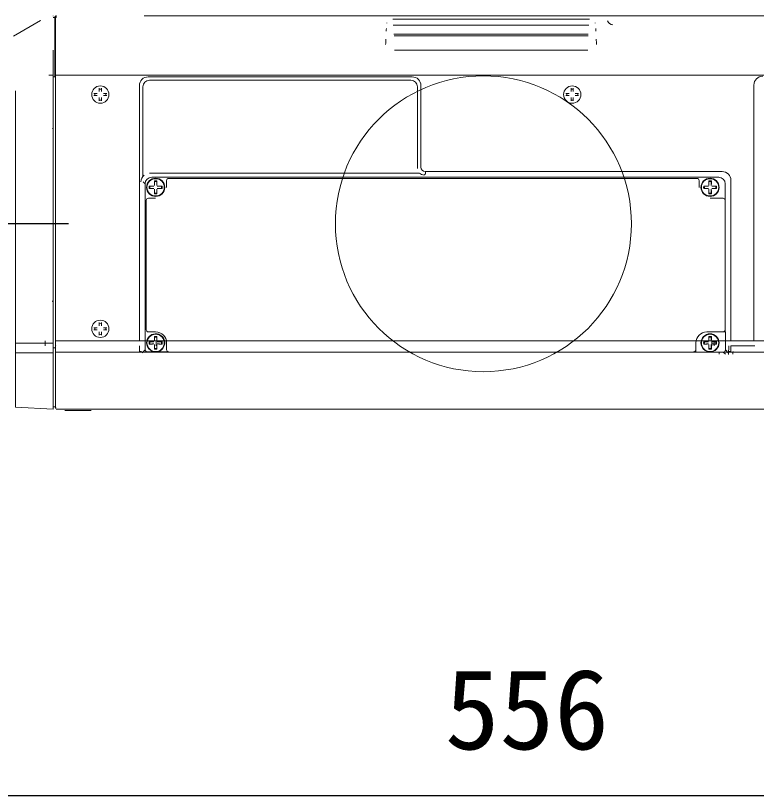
# Model space of a CAD drawing. Units: millimetres, scale not verified. Extents: x -63 to 62, y -56 to 57.
# Drawn here: x 17.12 to 34, y 2.04 to 19.81 of the extents above; entities that cross this region are included whole.
import ezdxf
from ezdxf.enums import TextEntityAlignment as Align

# ---------------------------------------------------------------- set-up
doc = ezdxf.new("R2010")
doc.units = ezdxf.units.MM
doc.header["$LTSCALE"] = 0.125
doc.linetypes.add('USER1', pattern=[47.5, 22, -8.5, 8.5, -8.5])
doc.linetypes.add('USER3', pattern=[8, 5, -1, 1, -1])
doc.layers.add('0-0_0', color=7, linetype='Continuous', lineweight=18)
doc.layers.add('0-5_GAIKEI', color=1, linetype='Continuous', lineweight=18)
doc.layers.add('0-6_SUNPO', color=7, linetype='Continuous')
doc.layers.add('0-8_KIJUN', color=7, linetype='USER3')
doc.styles.add('ＭＳ ゴシック', font='')
doc.styles.get('ＭＳ ゴシック').set_extended_font_data('MS Gothic')

# ---------------------------------------------------------------- blocks, each defined once
blk = doc.blocks.new('D6')
at = {"layer": '0-6_SUNPO'}
blk.add_line((18.0974, -1.7063), (41.8726, -1.7063), dxfattribs=at)
at = {"layer": '0-6_SUNPO', "style": 'ＭＳ ゴシック'}
blk.add_text('556', height=1.833, dxfattribs=at).set_placement((28.11, -1.2063), align=Align.BOTTOM_LEFT)

msp = doc.modelspace()

# ---------------------------------------------------------------- linework, layer by layer
at = {"layer": '0-0_0', "color": 1}
for p, q in [((17.9776, 19.8121), (17.9776, 19.8002)), ((18.0276, 18.4199), (18.0276, 19.7543)), ((20.0516, 19.8052), (39.6507, 19.8052)), ((20.0516, 19.8051), (39.6507, 19.8051)), ((30.1932, 19.7351), (25.7119, 19.7351)), ((30.1932, 19.7337), (30.1932, 19.7351)), ((17.6896, 19.6939), (17.6896, 19.7052)), ((25.7233, 19.598), (30.1819, 19.598)), ((30.178, 19.5957), (25.7272, 19.5957)), ((25.7367, 19.3919), (30.1685, 19.3919)), ((30.1629, 19.3535), (25.7423, 19.3535)), ((17.9776, 19.0295), (17.9776, 18.4602)), ((25.75, 19.0226), (30.1551, 19.0226)), ((17.8776, 18.4602), (17.9776, 18.4602)), ((18.0128, 18.4199), (17.9776, 18.4199)), ((18.0276, 12.2449), (18.0276, 18.4199)), ((18.031, 18.4602), (18.046, 18.4602)), ((41.6591, 18.4602), (18.046, 18.4602)), ((17.1224, 12.346), (17.1224, 18.1025)), ((17.1224, 12.346), (17.9776, 12.3449)), ((17.1224, 12.1266), (17.1224, 12.346)), ((18.031, 12.4031), (18.046, 12.4031)), ((41.6591, 12.4031), (18.046, 12.4031)), ((18.046, 12.2867), (18.046, 12.2867)), ((17.1224, 10.8897), (17.1224, 12.1266)), ((17.1224, 12.1266), (17.9776, 12.1242)), ((17.9776, 12.2449), (18.0128, 12.2449)), ((17.9776, 12.1242), (17.9776, 10.8449)), ((18.0276, 12.2449), (18.0128, 12.2449)), ((18.0276, 10.9105), (18.0276, 12.2449)), ((18.0276, 12.0986), (18.0292, 12.1002)), ((18.0311, 12.1002), (18.0311, 10.8595)), ((18.0442, 12.1442), (41.661, 12.1442))]:
    msp.add_line(p, q, dxfattribs=at)
at = {"layer": '0-0_0'}
for p, q in [((18.0128, 19.7693), (17.9776, 19.7699)), ((18.0284, 19.7902), (18.0284, 19.7902)), ((18.0284, 19.7902), (18.0284, 19.7902)), ((18.0284, 19.7308), (18.0284, 19.7902)), ((18.0284, 19.7308), (18.0284, 19.7902)), ((18.0388, 19.8045), (18.0389, 19.8081)), ((18.0389, 19.8084), (18.0389, 19.8082)), ((18.039, 19.81), (18.0391, 19.8105)), ((18.0434, 19.8052), (18.0434, 19.8051)), ((18.0434, 19.8052), (18.0512, 19.8052)), ((18.0434, 19.8051), (18.0512, 19.8051)), ((18.0512, 19.8052), (18.0512, 19.8051)), ((20.0516, 19.8052), (20.0516, 19.8051)), ((39.6323, 19.8102), (20.0729, 19.8102)), ((17.0773, 19.3488), (17.6895, 19.7051)), ((18.0276, 19.6599), (18.0276, 19.6599)), ((17.1224, 10.8897), (17.9776, 10.8449)), ((17.9776, 10.8949), (18.0128, 10.8955)), ((18.0311, 10.8595), (18.0311, 10.8595)), ((18.0461, 10.8449), (18.0461, 10.8449)), ((18.0461, 10.8449), (41.6922, 10.8449)), ((18.8436, 10.8099), (18.2436, 10.8099))]:
    msp.add_line(p, q, dxfattribs=at)
at = {"layer": '0-0_0', "color": 1}
for points in [[(18.0128, 19.7693), (18.0128, 18.4199), (18.0276, 18.4199)], [(17.9776, 18.4602), (17.9776, 12.3449), (17.9776, 12.1242)], [(18.0276, 18.4602), (18.031, 18.4602), (18.031, 12.4031)]]:
    msp.add_lwpolyline(points, dxfattribs=at)
at = {"layer": '0-0_0'}
msp.add_circle((27.7782, 15.0699), 3.3716, dxfattribs=at)
at = {"layer": '0-0_0', "color": 1}
for centre in [(19.0526, 18.0149), (29.8026, 18.0149), (19.0526, 12.6749)]:
    msp.add_circle(centre, 0.1972, dxfattribs=at)
at = {"layer": '0-0_0'}
for centre, radius, start, end in [((18.0126, 19.7543), 0.015, 0, 89), ((17.9282, 17.268), 0.05, 309.85458, 324.60886), ((17.9282, 13.2718), 0.05, 35.39114, 50.14542), ((18.0126, 10.9105), 0.015, 271, 0), ((18.1739, 10.8299), 0.015, 40.22128, 90), ((18.9133, 10.8299), 0.015, 90, 139.73791)]:
    msp.add_arc(centre, radius, start, end, dxfattribs=at)
at = {"layer": '0-0_0', "color": 1}
for centre, major_axis, ratio, start_param, end_param in [((18.0224, 18.4602), (0, -1.335), 0.052408, 3.2278419, 3.360421), ((18.0374, 18.4602), (0, -1.35), 0.051825, 3.2278419, 3.360421), ((25.6134, 18.4602), (0, 1.35), 0.053378, 0.4896553, 0.5080692), ((30.2918, 18.4602), (0, 1.35), 0.053378, 5.7751167, 5.7935306), ((30.7489, 19.7459), (-0.1494, 0.0129), 0.982482, 0.4377726, 1.5040959), ((25.6134, 18.4602), (0, 1.35), 0.053378, 0.6722751, 0.7368327), ((30.2918, 18.4602), (0, 1.35), 0.053378, 5.5463526, 5.6109102), ((25.6134, 18.4602), (0, -1.35), 0.053378, 4.0628144, 4.1717892), ((30.2918, 18.4602), (0, -1.35), 0.053378, 2.1113961, 2.2203709), ((19.0526, 18.0045), (-0.5249, 0), 0.258819, 4.6568992, 4.7678787), ((19.0553, 18.0149), (0, -0.525), 0.052336, 4.4305368, 4.5797672), ((19.0499, 18.0149), (0, 0.525), 0.052336, 4.8450107, 4.9942412), ((29.8026, 18.0045), (-0.5249, 0), 0.258819, 4.6568992, 4.7678787), ((29.8053, 18.0149), (0, -0.525), 0.052336, 4.4305368, 4.5797672), ((29.7999, 18.0149), (0, 0.525), 0.052336, 4.8450107, 4.9942412), ((19.0526, 18.0122), (-0.525, 0), 0.052336, 4.8450107, 4.9942412), ((19.0526, 18.0176), (0.525, 0), 0.052336, 4.4305368, 4.5797672), ((19.063, 18.0149), (0, -0.5249), 0.258819, 4.6568992, 4.7678787), ((19.0526, 18.0122), (-0.525, 0), 0.052336, 4.4305368, 4.5797672), ((19.0526, 18.0176), (0.525, 0), 0.052336, 4.8450107, 4.9942412), ((19.0422, 18.0149), (0, 0.5249), 0.258819, 4.6568992, 4.7678787), ((29.8026, 18.0122), (-0.525, 0), 0.052336, 4.8450107, 4.9942412), ((29.8026, 18.0176), (0.525, 0), 0.052336, 4.4305368, 4.5797672), ((29.813, 18.0149), (0, -0.5249), 0.258819, 4.6568992, 4.7678787), ((29.8026, 18.0122), (-0.525, 0), 0.052336, 4.4305368, 4.5797672), ((29.8026, 18.0176), (0.525, 0), 0.052336, 4.8450107, 4.9942412), ((29.7922, 18.0149), (0, 0.5249), 0.258819, 4.6568992, 4.7678787), ((19.0526, 18.0252), (0.5249, 0), 0.258819, 4.6568992, 4.7678787), ((19.0553, 18.0149), (0, -0.525), 0.052336, 4.8450107, 4.9942412), ((19.0499, 18.0149), (0, 0.525), 0.052336, 4.4305368, 4.5797672), ((29.8026, 18.0252), (0.5249, 0), 0.258819, 4.6568992, 4.7678787), ((29.8053, 18.0149), (0, -0.525), 0.052336, 4.8450107, 4.9942412), ((29.7999, 18.0149), (0, 0.525), 0.052336, 4.4305368, 4.5797672), ((19.0526, 12.6645), (-0.5249, 0), 0.258819, 4.6568992, 4.7678787), ((19.0553, 12.6749), (0, -0.525), 0.052336, 4.4305368, 4.5797672), ((19.0499, 12.6749), (0, 0.525), 0.052336, 4.8450107, 4.9942412), ((19.0526, 12.6722), (-0.525, 0), 0.052336, 4.8450107, 4.9942412), ((19.0526, 12.6776), (0.525, 0), 0.052336, 4.4305368, 4.5797672), ((19.063, 12.6749), (0, -0.5249), 0.258819, 4.6568992, 4.7678787), ((19.0526, 12.6722), (-0.525, 0), 0.052336, 4.4305368, 4.5797672), ((19.0526, 12.6776), (0.525, 0), 0.052336, 4.8450107, 4.9942412), ((19.0422, 12.6749), (0, 0.5249), 0.258819, 4.6568992, 4.7678787), ((19.0526, 12.6852), (0.5249, 0), 0.258819, 4.6568992, 4.7678787), ((19.0553, 12.6749), (0, -0.525), 0.052336, 4.8450107, 4.9942412), ((19.0499, 12.6749), (0, 0.525), 0.052336, 4.4305368, 4.5797672), ((17.9139, 12.4031), (0, 2.235), 0.052408, 1.5707964, 1.595949), ((17.9138, 12.4031), (-0.0061, 2.235), 0.052407, 1.5960734, 1.6224895), ((18.0443, 12.1593), (0.0068, 0.0135), 0.99323, 2.0388303, 3.6041787)]:
    msp.add_ellipse(centre, major_axis=major_axis, ratio=ratio, start_param=start_param, end_param=end_param, dxfattribs=at)
at = {"layer": '0-0_0'}
for centre, major_axis, ratio, start_param, end_param in [((18.0434, 19.7902), (-0.0128, -0.0078), 0.994928, 0.5471675, 2.1134554), ((18.0541, 19.8013), (0.015, -0.0001), 0.995377, 3.358203, 4.1398358), ((18.0539, 19.8016), (0.0081, -0.0126), 0.004714, 3.2224307, 4.3935557), ((18.0461, 10.8599), (-0.015, 0), 0.999964, 4.712389, 6.2569316)]:
    msp.add_ellipse(centre, major_axis=major_axis, ratio=ratio, start_param=start_param, end_param=end_param, dxfattribs=at)
at = {"layer": '0-5_GAIKEI'}
for p, q in [((20.1416, 18.4186), (26.1572, 18.4186)), ((20.1713, 18.3391), (26.1275, 18.3391)), ((19.9423, 12.4038), (19.9423, 18.2193)), ((20.0218, 16.1545), (20.0218, 18.1897)), ((26.277, 18.1897), (26.277, 16.33)), ((26.3565, 18.2193), (26.3565, 16.3597)), ((33.9417, 12.4038), (33.9417, 18.2318)), ((20.1753, 16.2264), (26.3186, 16.2264)), ((26.4561, 16.2103), (26.4224, 16.1766)), ((26.4561, 16.2601), (33.2186, 16.2601)), ((26.4561, 16.2103), (26.4561, 16.2601)), ((20.0726, 15.9804), (20.0258, 16.0272)), ((20.222, 16.1299), (33.1382, 16.1299)), ((20.2864, 16.031), (20.2835, 16.0459)), ((20.3388, 16.031), (20.3417, 16.0459)), ((20.5626, 16.0549), (20.5626, 15.8999)), ((32.6426, 16.1049), (20.6126, 16.1049)), ((32.6926, 15.8999), (32.6926, 16.0549)), ((32.9164, 16.031), (32.9135, 16.0459)), ((32.9688, 16.031), (32.9717, 16.0459)), ((20.0726, 12.1997), (20.0726, 15.9804)), ((20.1814, 15.9261), (20.1666, 15.929)), ((20.1814, 15.8737), (20.1666, 15.8708)), ((20.4438, 15.9261), (20.4586, 15.929)), ((20.4438, 15.8737), (20.4586, 15.8708)), ((32.8114, 15.9261), (32.7966, 15.929)), ((32.8114, 15.8737), (32.7966, 15.8708)), ((33.0738, 15.9261), (33.0886, 15.929)), ((33.0738, 15.8737), (33.0886, 15.8708)), ((33.2876, 15.9804), (33.2876, 15.5998)), ((20.3126, 15.6499), (20.1476, 15.6499)), ((20.2864, 15.7687), (20.2835, 15.7539)), ((20.3388, 15.7687), (20.3417, 15.7539)), ((32.9164, 15.7687), (32.9135, 15.7539)), ((33.2376, 15.6499), (32.9426, 15.6499)), ((32.9688, 15.7687), (32.9717, 15.7539)), ((20.0976, 15.5999), (20.0976, 12.6549)), ((33.2876, 12.6549), (33.2876, 15.5999)), ((33.2876, 12.6549), (33.2876, 12.6049)), ((20.3126, 12.6049), (20.1476, 12.6049)), ((20.2864, 12.486), (20.2835, 12.5009)), ((20.3388, 12.486), (20.3417, 12.5009)), ((32.8676, 12.604), (32.8676, 12.6049)), ((33.2876, 12.6049), (32.8676, 12.6049)), ((33.2376, 12.6049), (32.8676, 12.6049)), ((33.292, 12.604), (32.8676, 12.604)), ((32.9164, 12.486), (32.9135, 12.5009)), ((32.9688, 12.486), (32.9717, 12.5009)), ((33.292, 12.604), (33.2876, 12.6049)), ((19.9922, 12.4038), (19.9423, 12.4038)), ((19.9426, 12.286), (19.9426, 12.286)), ((19.944, 12.1585), (19.9426, 12.286)), ((20.1814, 12.3811), (20.1666, 12.384)), ((20.1814, 12.3287), (20.1666, 12.3258)), ((20.4438, 12.3811), (20.4586, 12.384)), ((20.4438, 12.3287), (20.4586, 12.3258)), ((20.5626, 12.1999), (20.5626, 12.3549)), ((32.6185, 12.3549), (32.6176, 12.3549)), ((32.6176, 12.3549), (32.6176, 12.1499)), ((32.6176, 12.3549), (32.6176, 12.1999)), ((32.6185, 12.3549), (32.6185, 12.1455)), ((32.8114, 12.3811), (32.7966, 12.384)), ((32.8114, 12.3287), (32.7966, 12.3258)), ((33.0738, 12.3811), (33.0886, 12.384)), ((33.0738, 12.3287), (33.0886, 12.3258)), ((33.368, 12.4038), (33.4178, 12.4038)), ((33.4176, 12.286), (33.4162, 12.1585)), ((33.9917, 12.4038), (33.9417, 12.4038)), ((19.944, 12.1585), (19.944, 12.1454)), ((20.0023, 12.1294), (20.0726, 12.1997)), ((20.2837, 12.1499), (20.1224, 12.1499)), ((20.2864, 12.2237), (20.2835, 12.2089)), ((20.3388, 12.2237), (20.3417, 12.2089)), ((20.6126, 12.1499), (20.3417, 12.1499)), ((32.6176, 12.1499), (32.5674, 12.1499)), ((32.6176, 12.1499), (32.6185, 12.1455)), ((33.2422, 12.1455), (32.6185, 12.1455)), ((32.9164, 12.2237), (32.9135, 12.2089)), ((32.9688, 12.2237), (32.9717, 12.2089)), ((33.2928, 12.0949), (33.2422, 12.1455)), ((33.4162, 12.1454), (33.4162, 12.1585))]:
    msp.add_line(p, q, dxfattribs=at)
for points in [[(33.4178, 16.0609), (33.4178, 12.4038), (33.9417, 12.4038)], [(33.292, 12.604), (33.292, 12.1953), (33.3579, 12.1294)], [(33.3577, 12.0949), (33.3657, 12.0997), (33.3678, 12.2904)], [(33.9636, 12.286), (33.4176, 12.286), (33.4176, 12.286)]]:
    msp.add_lwpolyline(points, dxfattribs=at)
for centre, radius in [((20.3126, 15.8999), 0.207), ((20.3126, 15.8999), 0.207), ((20.3126, 15.8999), 0.1972), ((32.9426, 15.8999), 0.207), ((32.9426, 15.8999), 0.207), ((32.9426, 15.8999), 0.1972), ((20.3126, 12.3549), 0.1972), ((32.9426, 12.3549), 0.207), ((32.9426, 12.3549), 0.207), ((32.9426, 12.3549), 0.1972)]:
    msp.add_circle(centre, radius, dxfattribs=at)
for centre, radius, start, end in [((20.6126, 16.0549), 0.05, 90, 180), ((32.6426, 16.0549), 0.05, 0, 90), ((20.1476, 15.5999), 0.05, 90, 180), ((33.2376, 15.5999), 0.05, 0, 90), ((20.1476, 12.6549), 0.05, 180, 270), ((33.2376, 12.6549), 0.05, 270, 0), ((20.3126, 12.3549), 0.207, 277.01999, 180), ((20.3126, 12.3549), 0.207, 277.14937, 180), ((20.3126, 12.3549), 0.25, 0, 90), ((32.8676, 12.3549), 0.2491, 90, 180), ((20.3126, 12.3549), 0.207, 180, 262.98563), ((20.3126, 12.3549), 0.207, 180, 262.85624), ((20.6126, 12.1999), 0.05, 180, 270), ((32.5676, 12.1999), 0.05, 270, 0)]:
    msp.add_arc(centre, radius, start, end, dxfattribs=at)
for centre, major_axis, ratio, start_param, end_param in [((20.1431, 18.2178), (0.1425, -0.1425), 0.992433, 2.3599926, 3.9231927), ((20.1724, 18.1885), (0.1069, -0.1069), 0.992433, 2.3599926, 3.9231927), ((26.1264, 18.1885), (-0.1069, -0.1069), 0.992433, 2.3599926, 3.9231927), ((26.1557, 18.2178), (-0.1425, -0.1425), 0.992433, 2.3599926, 3.9231927), ((34.142, 18.2313), (0.1418, -0.1418), 0.997265, 2.357564, 3.9256213), ((26.4568, 16.3605), (0.0712, 0.0712), 0.992433, 2.3599926, 3.9231927), ((20.1768, 16.0257), (-0.1425, 0.1425), 0.992433, 6.1907319, 7.0647854), ((26.4275, 16.3312), (0.1069, 0.1069), 0.992433, 3.1613691, 3.9231927), ((33.2171, 16.0593), (0.1425, 0.1425), 0.992433, 5.5015852, 7.0647854), ((20.2232, 15.9793), (-0.1069, 0.1069), 0.992433, 5.5015852, 7.0647854), ((20.3099, 15.8999), (0, -0.525), 0.052336, 4.4305368, 4.5797672), ((20.3126, 15.9102), (-0.5249, 0), 0.258819, 4.6568992, 4.7678787), ((20.2668, 15.8999), (0, 0.3974), 0.052336, 4.8084364, 5.0488056), ((20.3126, 16.1165), (0.3312, 0), 0.258819, 4.6331829, 4.7915951), ((20.3584, 15.8999), (0, -0.3974), 0.052336, 4.3759723, 4.6163416), ((20.3153, 15.8999), (0, 0.525), 0.052336, 4.8450107, 4.9942412), ((32.9399, 15.8999), (0, -0.525), 0.052336, 4.4305368, 4.5797672), ((32.9426, 15.9102), (-0.5249, 0), 0.258819, 4.6568992, 4.7678787), ((32.8968, 15.8999), (0, 0.3974), 0.052336, 4.8084364, 5.0488056), ((32.9426, 16.1165), (0.3312, 0), 0.258819, 4.6331829, 4.7915951), ((32.9884, 15.8999), (0, -0.3974), 0.052336, 4.3759723, 4.6163416), ((32.9453, 15.8999), (0, 0.525), 0.052336, 4.8450107, 4.9942412), ((33.137, 15.9793), (0.1069, 0.1069), 0.992433, 5.5015852, 7.0647854), ((20.3022, 15.8999), (0, -0.5249), 0.258819, 4.6568992, 4.7678787), ((20.3126, 15.9026), (-0.525, 0), 0.052336, 4.8450107, 4.9942412), ((20.3126, 15.8972), (0.525, 0), 0.052336, 4.4305368, 4.5797672), ((20.3126, 15.9457), (0.3974, 0), 0.052336, 4.3759723, 4.6163416), ((20.3126, 15.854), (-0.3974, 0), 0.052336, 4.8084364, 5.0488056), ((20.096, 15.8999), (0, 0.3312), 0.258819, 4.6331829, 4.7915951), ((20.3099, 15.8999), (0, -0.525), 0.052336, 4.8450107, 4.9942412), ((20.2668, 15.8999), (0, 0.3974), 0.052336, 4.3759723, 4.6163416), ((20.3584, 15.8999), (0, -0.3974), 0.052336, 4.8084364, 5.0488056), ((20.3153, 15.8999), (0, 0.525), 0.052336, 4.4305368, 4.5797672), ((20.3126, 15.9457), (0.3974, 0), 0.052336, 4.8084364, 5.0488056), ((20.3126, 15.854), (-0.3974, 0), 0.052336, 4.3759723, 4.6163416), ((20.3126, 15.9026), (-0.525, 0), 0.052336, 4.4305368, 4.5797672), ((20.3126, 15.8972), (0.525, 0), 0.052336, 4.8450107, 4.9942412), ((20.5292, 15.8999), (0, -0.3312), 0.258819, 4.6331829, 4.7915951), ((20.323, 15.8999), (0, 0.5249), 0.258819, 4.6568992, 4.7678787), ((32.9322, 15.8999), (0, -0.5249), 0.258819, 4.6568992, 4.7678787), ((32.9426, 15.9026), (-0.525, 0), 0.052336, 4.8450107, 4.9942412), ((32.9426, 15.8972), (0.525, 0), 0.052336, 4.4305368, 4.5797672), ((32.9426, 15.9457), (0.3974, 0), 0.052336, 4.3759723, 4.6163416), ((32.9426, 15.854), (-0.3974, 0), 0.052336, 4.8084364, 5.0488056), ((32.726, 15.8999), (0, 0.3312), 0.258819, 4.6331829, 4.7915951), ((32.9399, 15.8999), (0, -0.525), 0.052336, 4.8450107, 4.9942412), ((32.8968, 15.8999), (0, 0.3974), 0.052336, 4.3759723, 4.6163416), ((32.9884, 15.8999), (0, -0.3974), 0.052336, 4.8084364, 5.0488056), ((32.9453, 15.8999), (0, 0.525), 0.052336, 4.4305368, 4.5797672), ((32.9426, 15.9457), (0.3974, 0), 0.052336, 4.8084364, 5.0488056), ((32.9426, 15.854), (-0.3974, 0), 0.052336, 4.3759723, 4.6163416), ((32.9426, 15.9026), (-0.525, 0), 0.052336, 4.4305368, 4.5797672), ((32.9426, 15.8972), (0.525, 0), 0.052336, 4.8450107, 4.9942412), ((33.1592, 15.8999), (0, -0.3312), 0.258819, 4.6331829, 4.7915951), ((32.953, 15.8999), (0, 0.5249), 0.258819, 4.6568992, 4.7678787), ((20.3126, 15.8895), (0.5249, 0), 0.258819, 4.6568992, 4.7678787), ((20.3126, 15.6832), (-0.3312, 0), 0.258819, 4.6331829, 4.7915951), ((32.9426, 15.8895), (0.5249, 0), 0.258819, 4.6568992, 4.7678787), ((32.9426, 15.6832), (-0.3312, 0), 0.258819, 4.6331829, 4.7915951), ((20.3099, 12.3549), (0, -0.525), 0.052336, 4.4305368, 4.5797672), ((20.3126, 12.3652), (-0.5249, 0), 0.258819, 4.6568992, 4.7678787), ((20.2668, 12.3549), (0, 0.3974), 0.052336, 4.8084364, 5.0488056), ((20.3126, 12.5715), (0.3312, 0), 0.258819, 4.6331829, 4.7915951), ((20.3584, 12.3549), (0, -0.3974), 0.052336, 4.3759723, 4.6163416), ((20.3153, 12.3549), (0, 0.525), 0.052336, 4.8450107, 4.9942412), ((32.9399, 12.3549), (0, -0.525), 0.052336, 4.4305368, 4.5797672), ((32.9426, 12.3652), (-0.5249, 0), 0.258819, 4.6568992, 4.7678787), ((32.8968, 12.3549), (0, 0.3974), 0.052336, 4.8084364, 5.0488056), ((32.9426, 12.5715), (0.3312, 0), 0.258819, 4.6331829, 4.7915951), ((32.9884, 12.3549), (0, -0.3974), 0.052336, 4.3759723, 4.6163416), ((32.9453, 12.3549), (0, 0.525), 0.052336, 4.8450107, 4.9942412), ((20.3022, 12.3549), (0, -0.5249), 0.258819, 4.6568992, 4.7678787), ((20.3126, 12.3576), (-0.525, 0), 0.052336, 4.8450107, 4.9942412), ((20.3126, 12.3522), (0.525, 0), 0.052336, 4.4305368, 4.5797672), ((20.3126, 12.4007), (0.3974, 0), 0.052336, 4.3759723, 4.6163416), ((20.3126, 12.309), (-0.3974, 0), 0.052336, 4.8084364, 5.0488056), ((20.096, 12.3549), (0, 0.3312), 0.258819, 4.6331829, 4.7915951), ((20.3099, 12.3549), (0, -0.525), 0.052336, 4.8450107, 4.9942412), ((20.2668, 12.3549), (0, 0.3974), 0.052336, 4.3759723, 4.6163416), ((20.1348, 12.4038), (0, -2.25), 0.085544, 1.5184364, 1.5707963), ((20.3584, 12.3549), (0, -0.3974), 0.052336, 4.8084364, 5.0488056), ((20.3153, 12.3549), (0, 0.525), 0.052336, 4.4305368, 4.5797672), ((20.3126, 12.4007), (0.3974, 0), 0.052336, 4.8084364, 5.0488056), ((20.3126, 12.309), (-0.3974, 0), 0.052336, 4.3759723, 4.6163416), ((20.3126, 12.3576), (-0.525, 0), 0.052336, 4.4305368, 4.5797672), ((20.3126, 12.3522), (0.525, 0), 0.052336, 4.8450107, 4.9942412), ((20.5292, 12.3549), (0, -0.3312), 0.258819, 4.6331829, 4.7915951), ((20.323, 12.3549), (0, 0.5249), 0.258819, 4.6568992, 4.7678787), ((32.9322, 12.3549), (0, -0.5249), 0.258819, 4.6568992, 4.7678787), ((32.9426, 12.3576), (-0.525, 0), 0.052336, 4.8450107, 4.9942412), ((32.9426, 12.3522), (0.525, 0), 0.052336, 4.4305368, 4.5797672), ((32.9426, 12.4007), (0.3974, 0), 0.052336, 4.3759723, 4.6163416), ((32.9426, 12.309), (-0.3974, 0), 0.052336, 4.8084364, 5.0488056), ((32.726, 12.3549), (0, 0.3312), 0.258819, 4.6331829, 4.7915951), ((32.9399, 12.3549), (0, -0.525), 0.052336, 4.8450107, 4.9942412), ((32.8968, 12.3549), (0, 0.3974), 0.052336, 4.3759723, 4.6163416), ((32.9884, 12.3549), (0, -0.3974), 0.052336, 4.8084364, 5.0488056), ((32.9453, 12.3549), (0, 0.525), 0.052336, 4.4305368, 4.5797672), ((32.9426, 12.4007), (0.3974, 0), 0.052336, 4.8084364, 5.0488056), ((32.9426, 12.309), (-0.3974, 0), 0.052336, 4.3759723, 4.6163416), ((33.1755, 12.4038), (0, -2.2), 0.087489, 4.712389, 4.7639545), ((32.9426, 12.3576), (-0.525, 0), 0.052336, 4.4305368, 4.5797672), ((32.9426, 12.3522), (0.525, 0), 0.052336, 4.8450107, 4.9942412), ((33.2254, 12.4038), (0, -2.25), 0.085544, 4.712389, 4.7647489), ((33.1592, 12.3549), (0, -0.3312), 0.258819, 4.6331829, 4.7915951), ((32.953, 12.3549), (0, 0.5249), 0.258819, 4.6568992, 4.7678787), ((19.944, 12.1585), (-0.05, -0.0002), 0.000511, 1.5694736, 2.9260376), ((19.944, 12.1435), (-0.035, 0), 0.053144, 1.568899, 2.8781793), ((20.1228, 12.2001), (-0.0356, -0.0356), 0.992433, 5.5015852, 7.0647854), ((20.3126, 12.3445), (0.5249, 0), 0.258819, 4.6568992, 4.7678787), ((20.3126, 12.1382), (-0.3312, 0), 0.258819, 4.6331829, 4.7915951), ((32.9426, 12.3445), (0.5249, 0), 0.258819, 4.6568992, 4.7678787), ((32.9426, 12.1382), (-0.3312, 0), 0.258819, 4.6331829, 4.7915951), ((33.2531, 12.1949), (0, 1.2), 0.087489, 1.6253946, 1.6542401), ((33.2418, 12.1957), (0.0356, -0.0356), 0.992433, 5.5015852, 7.0647854), ((33.4155, 12.0994), (-0.05, 0), 0.053144, 0.0885068, 0.3011417), ((33.4162, 12.1585), (-0.05, 0.0002), 0.000511, 0.215555, 1.5721191), ((33.4162, 12.1435), (-0.035, 0), 0.053144, 0.2634133, 1.5726936), ((33.4178, 12.3099), (-0.0076, -0.7112), 0.070303, 1.2707966, 1.3558088)]:
    msp.add_ellipse(centre, major_axis=major_axis, ratio=ratio, start_param=start_param, end_param=end_param, dxfattribs=at)
at = {"layer": '0-8_KIJUN', "linetype": 'USER1'}
msp.add_line((18.3297, 15.07), (13.1286, 15.07), dxfattribs=at)

# ---------------------------------------------------------------- block references
at = {"layer": '0-6_SUNPO'}
msp.add_blockref('D6', (-1.2105, 3.7469), dxfattribs=at)

doc.saveas('drawing.dxf')
